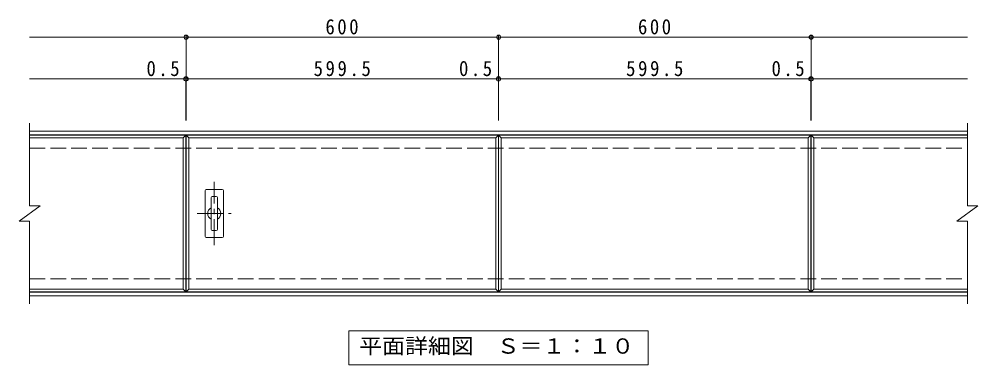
# Model space of a CAD drawing. Units: millimetres on the paper, enlarged 2 times, with parts at other scales. Extents: x -304 to 310, y -275 to 231.
# Drawn here: x -304.1 to 64, y 55.5 to 188 of the extents above; entities that cross this region are included whole.
import ezdxf
from ezdxf.enums import TextEntityAlignment as Align

# ---------------------------------------------------------------- set-up
doc = ezdxf.new("R2010")
doc.units = ezdxf.units.MM
doc.header["$LTSCALE"] = 2
doc.header["$PDMODE"] = 32
doc.header["$PDSIZE"] = 1.6
doc.linetypes.add('CHAIN1', pattern=[8, 5, -1, 1, -1])
doc.linetypes.add('DASHED3', pattern=[4, 3, -1])
for name, color, linetype, lineweight in [('C-1', 2, 'Continuous', 9), ('C-2', 3, 'Continuous', 9), ('C-4', 7, 'Continuous', 9), ('C-5', 7, 'Continuous', 9), ('C-A', 3, 'Continuous', 9)]:
    doc.layers.add(name, color=color, linetype=linetype, lineweight=lineweight)
doc.styles.add('ＭＳ ゴシック', font='')
doc.styles.get('ＭＳ ゴシック').set_extended_font_data('MS Gothic')

msp = doc.modelspace()

# ---------------------------------------------------------------- linework, layer by layer
at = {"layer": 'C-1'}
for p, q in [((-300.1, 145.084), (60, 145.084)), ((-300.1, 143.684), (60, 143.684)), ((-300.1, 83.284), (60, 83.284)), ((-300.1, 81.884), (60, 81.884))]:
    msp.add_line(p, q, dxfattribs=at)
at = {"layer": 'C-1', "linetype": 'DASHED3'}
for p, q in [((-300.1, 138.484), (60, 138.484)), ((-300.1, 88.484), (60, 88.484))]:
    msp.add_line(p, q, dxfattribs=at)
at = {"layer": 'C-2'}
for p, q in [((-300.1, 148.084), (-300.1, 116.484)), ((60, 148.084), (60, 116.484)), ((-300.1, 143.484), (-240.1, 143.484)), ((-300.1, 142.484), (-241.1, 142.484)), ((-240.1, 143.484), (-241.1, 142.484)), ((-240.1, 143.484), (-240.1, 83.484)), ((-240, 143.484), (-239, 142.484)), ((-120.1, 143.484), (-121.1, 142.484)), ((-120, 143.484), (-119, 142.484)), ((-0.1, 143.484), (-1.1, 142.484)), ((0, 83.484), (0, 143.484)), ((0, 143.484), (1, 142.484)), ((0, 143.484), (60, 143.484)), ((1, 84.484), (1, 142.484)), ((1, 142.484), (60, 142.484)), ((-304.1, 110.484), (-296.1, 116.484)), ((-300.1, 116.484), (-296.1, 116.484)), ((56, 110.484), (64, 116.484)), ((60, 116.484), (64, 116.484)), ((-304.1, 110.484), (-300.1, 110.484)), ((-300.1, 110.484), (-300.1, 78.884)), ((56, 110.484), (60, 110.484)), ((60, 110.484), (60, 78.884)), ((-241.1, 84.484), (-300.1, 84.484)), ((-240.1, 83.484), (-300.1, 83.484)), ((-240, 83.484), (-239, 84.484)), ((-121.1, 84.484), (-120.1, 83.484)), ((-120, 83.484), (-119, 84.484)), ((-1.1, 84.484), (-0.1, 83.484)), ((0, 83.484), (1, 84.484)), ((60, 83.484), (0, 83.484)), ((60, 84.484), (1, 84.484))]:
    msp.add_line(p, q, dxfattribs=at)
msp.add_lwpolyline([(-241.1, 142.484), (-241.1, 84.484), (-240.1, 83.484)], dxfattribs=at)
for points in [[(-240, 83.484), (-240, 143.484), (-120.1, 143.484), (-120.1, 83.484)], [(-239, 84.484), (-239, 142.484), (-121.1, 142.484), (-121.1, 84.484)], [(-120, 83.484), (-120, 143.484), (-0.1, 143.484), (-0.1, 83.484)], [(-119, 84.484), (-119, 142.484), (-1.1, 142.484), (-1.1, 84.484)]]:
    msp.add_lwpolyline(points, close=True, dxfattribs=at)
at = {"layer": 'C-4'}
for p, q in [((-300.1, 181.084), (60, 181.084)), ((-240, 149.084), (-240, 181.684)), ((-120, 149.084), (-120, 181.684)), ((0, 149.084), (0, 181.684)), ((-240.1, 149.084), (-240.1, 165.684)), ((-120.1, 149.084), (-120.1, 165.684)), ((-0.1, 149.084), (-0.1, 165.684)), ((-300.1, 165.084), (60, 165.084))]:
    msp.add_line(p, q, dxfattribs=at)
for p in [(-240, 181.084), (-120, 181.084), (0, 181.084), (-240.1, 165.084), (-240, 165.084), (-120.1, 165.084), (-120, 165.084), (-0.1, 165.084), (0, 165.084)]:
    msp.add_point(p, dxfattribs=at)
at = {"layer": 'C-5'}
msp.add_lwpolyline([(-177.55, 55.484), (-177.55, 68.484), (-62.55, 68.484), (-62.55, 55.484)], close=True, dxfattribs=at)
at = {"layer": 'C-A', "linetype": 'CHAIN1'}
for p, q in [((-229.2, 101.284), (-229.2, 125.684)), ((-235.7, 113.484), (-222.7, 113.484))]:
    msp.add_line(p, q, dxfattribs=at)
at = {"layer": 'C-A'}
for p, q in [((-232.7, 122.284), (-232.7, 104.684)), ((-232.3, 122.684), (-226.1, 122.684)), ((-225.7, 122.284), (-225.7, 104.684)), ((-230.42, 119.564), (-230.42, 107.404)), ((-228.42, 120.004), (-229.98, 120.004)), ((-227.98, 107.404), (-227.98, 119.564)), ((-228.42, 106.964), (-229.98, 106.964)), ((-226.1, 104.284), (-232.3, 104.284))]:
    msp.add_line(p, q, dxfattribs=at)
for centre, radius, start, end in [((-232.3, 122.284), 0.4, 90, 180), ((-226.1, 122.284), 0.4, 0, 90), ((-229.98, 119.564), 0.44, 90, 180), ((-228.42, 119.564), 0.44, 0, 90), ((-229.2, 113.484), 2.5, 119.20927, 240.79073), ((-229.2, 113.484), 2.5, 299.20914, 60.79086), ((-229.98, 107.404), 0.44, 180, 270), ((-228.42, 107.404), 0.44, 270, 0), ((-232.3, 104.684), 0.4, 180, 270), ((-226.1, 104.684), 0.4, 270, 0)]:
    msp.add_arc(centre, radius, start, end, dxfattribs=at)

# ---------------------------------------------------------------- texts
at = {"layer": 'C-4', "color": 2, "char_height": 5.865, "attachment_point": 7, "style": 'ＭＳ ゴシック'}
for s, insert in [('\\T1.27;\\W0.9;600', (-186.5, 182.084)), ('\\T1.27;\\W0.9;600', (-66.5, 182.084)), ('\\T1.27;\\W0.9;0.5', (-255.216, 166.084)), ('\\T1.28;\\W0.9;599.5', (-191.05, 166.084)), ('\\T1.27;\\W0.9;0.5', (-135.216, 166.084)), ('\\T1.28;\\W0.9;599.5', (-71.05, 166.084)), ('\\T1.27;\\W0.9;0.5', (-15.216, 166.084))]:
    msp.add_mtext(s, dxfattribs=dict(at, insert=insert))
at = {"layer": 'C-5', "color": 2, "style": 'ＭＳ ゴシック', "width": 1.1}
msp.add_text('平面詳細図\u3000Ｓ＝１：１０', height=5.865, dxfattribs=at).set_placement((-173.55, 57.984), align=Align.BOTTOM_LEFT)

doc.saveas('drawing.dxf')
